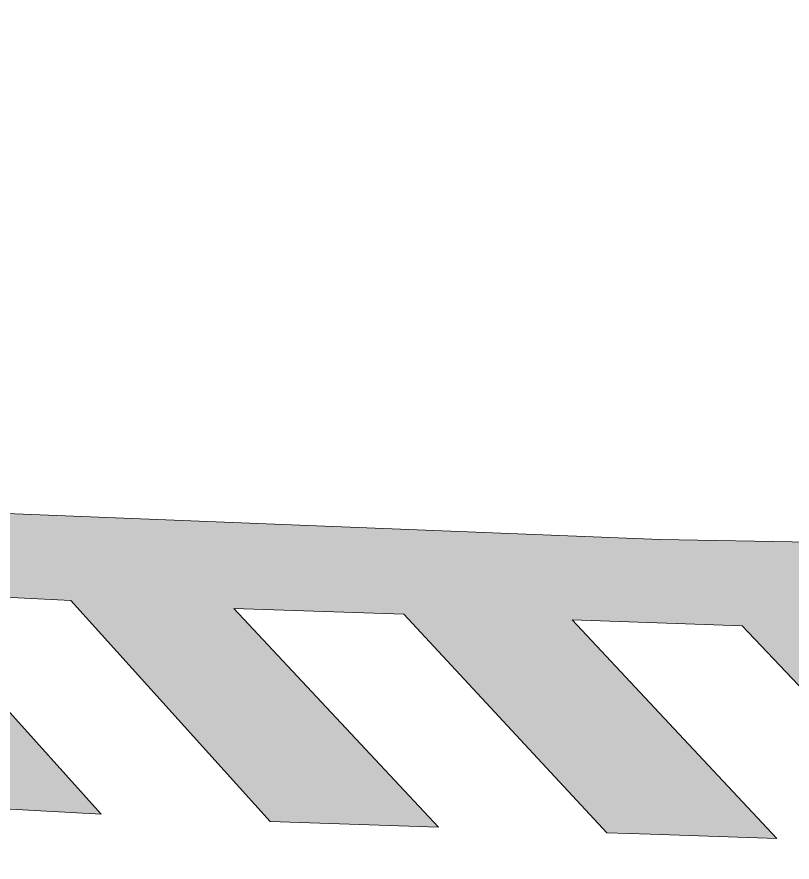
# Model space of a CAD drawing. Header units: millimetres. Extents: x 0 to 1148, y -805 to 0.
# Drawn here: x 163.331 to 167.429, y -772.174 to -767.705 of the extents above; entities that cross this region are included whole.
import ezdxf

# ---------------------------------------------------------------- set-up
doc = ezdxf.new("R2010")
doc.units = ezdxf.units.MM
doc.layers.get('0').update_dxf_attribs({"linetype": 'CONTINUOUS', "lineweight": 25})
doc.layers.add('Herringbone', color=7, linetype='CONTINUOUS', lineweight=0)

msp = doc.modelspace()

# ---------------------------------------------------------------- hatches: boundary and pattern name
at = {"layer": 'Herringbone'}
msp.add_hatch(color=256, dxfattribs=at).paths.add_polyline_path([(62.5621, -719.5582), (62.3709, -720.4861), (62.0026, -719.9261), (61.877, -719.735), (62.2219, -718.2123), (61.7444, -717.4508), (61.3916, -718.9937), (60.9182, -718.2388), (61.2775, -716.7059), (61.042, -716.323), (60.8066, -715.9401), (60.6596, -716.5582), (60.4406, -717.4773), (60.0892, -716.909), (59.9694, -716.7142), (60.3399, -715.1812), (59.8858, -714.4367), (59.5027, -715.9552), (59.036, -715.1962), (59.4342, -713.6686), (59.2065, -713.2811), (58.9787, -712.8936), (58.8194, -713.5086), (58.5818, -714.4257), (58.2421, -713.8479), (58.1263, -713.6508), (58.5455, -712.1453), (58.1052, -711.3616), (57.6784, -712.8856), (57.242, -712.1089), (57.6688, -710.5848), (57.8498, -710.0069), (59.5868, -713.0575), (61.4178, -716.0919), (63.3058, -719.0692), (65.2837, -721.9612), (67.3877, -724.8109), (69.5772, -727.5494), (71.861, -730.2116), (74.2351, -732.7956), (76.7203, -735.3236), (79.2697, -737.7383), (81.8964, -740.0707), (84.5965, -742.3197), (87.3923, -744.5032), (90.2335, -746.5744), (93.1364, -748.5601), (96.0977, -750.4597), (99.1407, -752.2864), (102.2131, -754.0033), (105.3337, -755.6322), (108.4996, -757.1728), (111.7299, -758.6182), (114.993, -759.9807), (118.2905, -761.259), (121.6201, -762.453), (124.9791, -763.5632), (128.3652, -764.5898), (131.7372, -765.5218), (135.1718, -766.3781), (138.6264, -767.1523), (142.0986, -767.8449), (145.5864, -768.4567), (149.0878, -768.9883), (152.6008, -769.4404), (156.1234, -769.8137), (159.6538, -770.1089), (163.1903, -770.3268), (166.731, -770.468), (170.2742, -770.5334), (170.7176, -770.9806), (170.2682, -770.9745), (169.8188, -770.9684), (170.2621, -771.4235), (170.9187, -772.1013), (170.253, -772.093), (170.0243, -772.0898), (168.9279, -770.9562), (168.0291, -770.9439), (169.1334, -772.0777), (168.2425, -772.0655), (167.1653, -770.924), (166.7161, -770.9089), (166.2669, -770.8938), (166.701, -771.3577), (167.3483, -772.0494), (166.6784, -772.0269), (166.4499, -772.0192), (165.3764, -770.8638), (164.4781, -770.8335), (165.5594, -771.9892), (164.6689, -771.9592), (163.6153, -770.7915), (163.1665, -770.7673), (162.7177, -770.743), (163.1423, -771.2156), (163.7755, -771.9203), (163.1062, -771.8842), (162.8779, -771.8719), (161.828, -770.695), (160.9578, -770.6483), (161.9882, -771.8239), (161.0985, -771.7759), (160.0693, -770.5822), (159.6211, -770.5488), (159.1729, -770.5154), (159.5877, -770.9966), (160.2064, -771.7141), (159.538, -771.6643), (159.31, -771.6473), (158.2843, -770.4493), (157.416, -770.3799), (158.4214, -771.5811), (157.5375, -771.5151), (156.529, -770.2954), (156.0816, -770.2528), (155.6341, -770.2102), (156.039, -770.6998), (156.6427, -771.4299), (155.9755, -771.3663), (155.7479, -771.3447), (154.7472, -770.1257), (153.8813, -770.0335), (154.8609, -771.2602), (153.9791, -771.171), (152.9963, -769.9305), (152.5498, -769.8786), (152.1034, -769.8266), (152.4979, -770.3246), (153.0863, -771.0671), (152.4205, -770.9896), (152.1934, -770.9632), (151.2183, -769.7237), (150.3555, -769.6083), (151.3084, -770.8602), (150.4294, -770.7476), (149.4729, -769.4867), (149.0276, -769.4253), (148.5824, -769.364), (148.9663, -769.8701), (149.5389, -770.6249), (148.875, -770.5334), (148.6484, -770.5022), (147.7282, -769.2452), (146.8406, -769.1036), (147.7657, -770.3806), (146.8902, -770.2442), (145.9608, -768.9632), (145.5169, -768.8924), (145.0731, -768.8215), (145.4462, -769.3357), (146.0025, -770.1026), (145.3407, -769.997), (145.1148, -769.9609), (144.2229, -768.6795), (143.3386, -768.5187), (144.2401, -769.8195), (143.3635, -769.6601), (142.4619, -768.3593), (142.0197, -768.279), (141.5775, -768.1986), (141.9394, -768.7207), (142.4791, -769.4994), (141.8197, -769.3795), (141.5947, -769.3386), (140.7319, -768.033), (139.8513, -767.8529), (140.7242, -769.1731), (139.8513, -768.9946), (138.9784, -767.6745), (138.538, -767.5845), (138.0977, -767.4944), (138.4481, -768.0244), (138.9706, -768.8146), (138.314, -768.6804), (138.09, -768.6346), (137.2574, -767.3051), (136.381, -767.1056), (137.2245, -768.4447), (136.3558, -768.2471), (135.5122, -766.9079), (135.074, -766.8082), (134.6657, -766.7122), (134.9743, -767.246), (135.4793, -768.0476), (134.8258, -767.8989), (134.6028, -767.8482), (133.8016, -766.4951), (132.9298, -766.2762), (133.7432, -767.6338), (132.879, -767.4167), (132.0657, -766.0591), (131.6297, -765.9496), (131.2255, -765.8391), (131.5203, -766.3851), (132.0073, -767.1978), (131.3572, -767.0345), (131.1414, -766.9762), (130.3665, -765.6026), (129.4999, -765.364), (130.2823, -766.7396), (129.4234, -766.5031), (128.6409, -765.1274), (128.2383, -765.0123), (127.8079, -764.8831), (128.1092, -765.4423), (128.5567, -766.2644), (127.9167, -766.0836), (127.6977, -766.0179), (126.9545, -764.6269), (126.0936, -764.3685), (126.8443, -765.7617), (125.991, -765.5056), (125.2402, -764.1123), (124.8425, -763.9827), (124.4151, -763.8435), (124.7035, -764.4096), (125.1301, -765.2471), (124.4962, -765.0463), (124.2787, -764.9755), (123.5679, -763.5676), (122.7133, -763.2893), (123.4315, -764.6996), (122.5843, -764.4237), (121.8977, -763.0183), (121.4737, -762.8692), (121.0497, -762.72), (121.3247, -763.2927), (121.7347, -764.1468), (121.1025, -763.9244), (120.8868, -763.8485), (120.2092, -762.4243), (119.3613, -762.1261), (120.0462, -763.5528), (119.2058, -763.2571), (118.5546, -761.8307), (118.1343, -761.6715), (117.714, -761.5123), (117.9753, -762.0914), (118.3649, -762.9549), (117.7382, -762.7176), (117.5243, -762.6366), (116.8807, -761.1968), (116.0402, -760.8784), (116.691, -762.321), (115.8578, -762.0055), (115.2433, -760.5586), (114.8269, -760.3894), (114.4105, -760.2202), (114.6578, -760.8053), (115.0266, -761.678), (114.4057, -761.4256), (114.1939, -761.3395), (113.5851, -759.8847), (112.7831, -759.5574), (113.3684, -761.0041), (112.543, -760.6686), (111.966, -759.202), (111.5539, -759.0227), (111.1417, -758.8434), (111.3748, -759.4345), (111.7223, -760.3158), (111.1077, -760.0484), (110.898, -759.9572), (110.3247, -758.488), (109.5312, -758.1357), (110.081, -759.6018), (109.2693, -759.247), (108.7224, -757.7618), (108.3145, -757.5732), (107.9267, -757.3933), (108.126, -757.9807), (108.4534, -758.8698), (107.845, -758.5885), (107.6375, -758.4925), (107.1243, -757.0062), (106.3147, -756.6156), (106.837, -758.1096), (106.0346, -757.7224), (105.537, -756.2283), (105.1355, -756.0263), (104.7339, -755.8244), (104.9337, -756.4275), (105.2316, -757.3268), (104.6329, -757.0256), (104.4286, -756.9229), (103.9609, -755.4281), (103.1647, -755.0109), (103.6373, -756.5214), (102.8481, -756.1079), (102.3965, -754.6057), (102.0019, -754.3905), (101.6073, -754.1753), (101.7869, -754.7847), (102.0519, -755.6907), (101.4663, -755.3726), (101.2655, -755.2631), (100.8251, -753.7487), (100.0621, -753.3177), (100.4833, -754.8364), (99.709, -754.4034), (99.2872, -752.878), (98.9166, -752.6664), (98.5294, -752.438), (98.6884, -753.0531), (98.9272, -753.9598), (98.3482, -753.6298), (98.1512, -753.5136), (97.762, -751.9853), (97.0098, -751.5364), (97.3838, -753.0609), (96.6201, -752.6095), (96.2502, -751.0707), (95.8671, -750.8357), (95.5035, -750.6129), (95.6324, -751.2185), (95.8538, -752.1397), (95.2824, -751.7893), (95.0874, -751.6698), (94.752, -750.1342), (93.9939, -749.6513), (94.3372, -751.1963), (93.5858, -750.7176), (93.2679, -749.176), (92.893, -748.928), (92.5182, -748.68), (92.6453, -749.3025), (92.8348, -750.2308), (92.2758, -749.8609), (92.0851, -749.7348), (91.7981, -748.1961), (91.0572, -747.6872), (91.3468, -749.2431), (90.6124, -748.7386), (90.3433, -747.1946), (89.9774, -746.9336), (89.6114, -746.6726), (89.7167, -747.2992), (89.8714, -748.2297), (89.3279, -747.8443), (89.1417, -747.7116), (88.886, -746.1553), (88.1813, -745.6366), (88.4163, -747.1942), (87.6996, -746.6717), (87.4651, -745.1065), (87.1235, -744.853), (86.7671, -744.5791), (86.85, -745.209), (86.9771, -746.137), (86.4421, -745.74), (86.2607, -745.6007), (86.0606, -744.0363), (85.3695, -743.5003), (85.5542, -745.0578), (84.8509, -744.5174), (84.6729, -742.9448), (84.3215, -742.6646), (83.9701, -742.3844), (84.0415, -743.0156), (84.1481, -743.957), (83.6241, -743.5391), (83.4453, -743.3966), (83.3024, -741.832), (82.61, -741.2589), (82.7593, -742.8345), (82.0729, -742.2664), (81.9498, -740.6982), (81.6089, -740.4052), (81.268, -740.1123), (81.3163, -740.7458), (81.3882, -741.6904), (80.8799, -741.2536), (80.7064, -741.1046), (80.6153, -739.5432), (79.9446, -738.9448), (80.0354, -740.5249), (79.3705, -739.9317), (79.2996, -738.3674), (78.9699, -738.0619), (78.6402, -737.7564), (78.6647, -738.3913), (78.6998, -739.3333), (78.2096, -738.8824), (78.0419, -738.727), (77.9866, -737.1509), (77.3554, -736.5474), (77.3883, -738.1215), (76.7444, -737.5119), (76.7134, -735.9295), (76.4084, -735.6355), (76.0906, -735.3177), (76.0908, -735.953), (76.0968, -736.8885), (75.6173, -736.4264), (75.4557, -736.2647), (75.4606, -734.6876), (74.8464, -734.0676), (74.8257, -735.6346), (74.1957, -735.0046), (74.2287, -733.4254), (73.9172, -733.1014), (73.6056, -732.7775), (73.5935, -733.4127), (73.5755, -734.3599), (73.1109, -733.8768), (72.9524, -733.712), (73.0182, -732.143), (72.408, -731.483), (72.3469, -733.0645), (71.742, -732.4103), (71.8298, -730.8406), (71.5312, -730.5046), (71.2327, -730.1686), (71.1956, -730.8029), (71.1402, -731.7486), (70.6951, -731.2476), (70.5432, -731.0767), (70.6637, -729.5184), (70.0802, -728.8346), (69.9561, -730.4124), (69.3778, -729.7347), (69.5206, -728.1766), (69.2359, -727.8289), (68.9511, -727.4812), (68.8885, -728.1134), (68.7943, -729.0509), (68.3705, -728.5376), (68.2256, -728.3607), (68.3866, -726.7918), (67.8459, -726.1086), (67.661, -727.6713), (67.1074, -726.9792), (67.2956, -725.4078), (67.0352, -725.0761), (66.765, -724.717), (66.6764, -725.3461), (66.5522, -726.2723), (66.1414, -725.7486), (66.0039, -725.5659), (66.2293, -724.005), (65.7091, -723.3068), (65.4682, -724.8539), (64.9326, -724.1419), (65.1884, -722.5838), (64.9257, -722.219), (64.6631, -721.8543), (64.5614, -722.4814), (64.4097, -723.4166), (64.018, -722.8727), (63.8844, -722.6871), (64.1732, -721.1443), (63.6634, -720.404), (63.377, -721.9605), (62.8718, -721.2267), (63.1842, -719.6871), (62.9373, -719.3115), (62.6903, -718.936)])

# ---------------------------------------------------------------- linework, layer by layer
at = {"color": 7}
msp.add_open_spline([(66.6496, -732.0661), (103.2328, -774.2689), (165.8488, -783.6167), (217.7221, -769.4608)], degree=3, dxfattribs=at)
at = {"layer": 'Herringbone', "color": 7, "linetype": 'CONTINUOUS'}
for p, q in [((163.1903, -770.3268), (166.731, -770.468)), ((166.731, -770.468), (170.2742, -770.5334)), ((163.6153, -770.7915), (163.1665, -770.7673)), ((164.6689, -771.9592), (163.6153, -770.7915)), ((165.3764, -770.8638), (164.4781, -770.8335)), ((164.4781, -770.8335), (165.5594, -771.9892)), ((166.4499, -772.0192), (165.3764, -770.8638)), ((166.7161, -770.9089), (166.2669, -770.8938)), ((166.2669, -770.8938), (166.701, -771.3577)), ((167.1653, -770.924), (166.7161, -770.9089)), ((168.2425, -772.0655), (167.1653, -770.924)), ((163.1423, -771.2156), (163.7755, -771.9203)), ((166.701, -771.3577), (167.3483, -772.0494)), ((163.7755, -771.9203), (163.1062, -771.8842)), ((165.5594, -771.9892), (164.6689, -771.9592)), ((166.6784, -772.0269), (166.4499, -772.0192)), ((167.3483, -772.0494), (166.6784, -772.0269))]:
    msp.add_line(p, q, dxfattribs=at)

doc.saveas('drawing.dxf')
